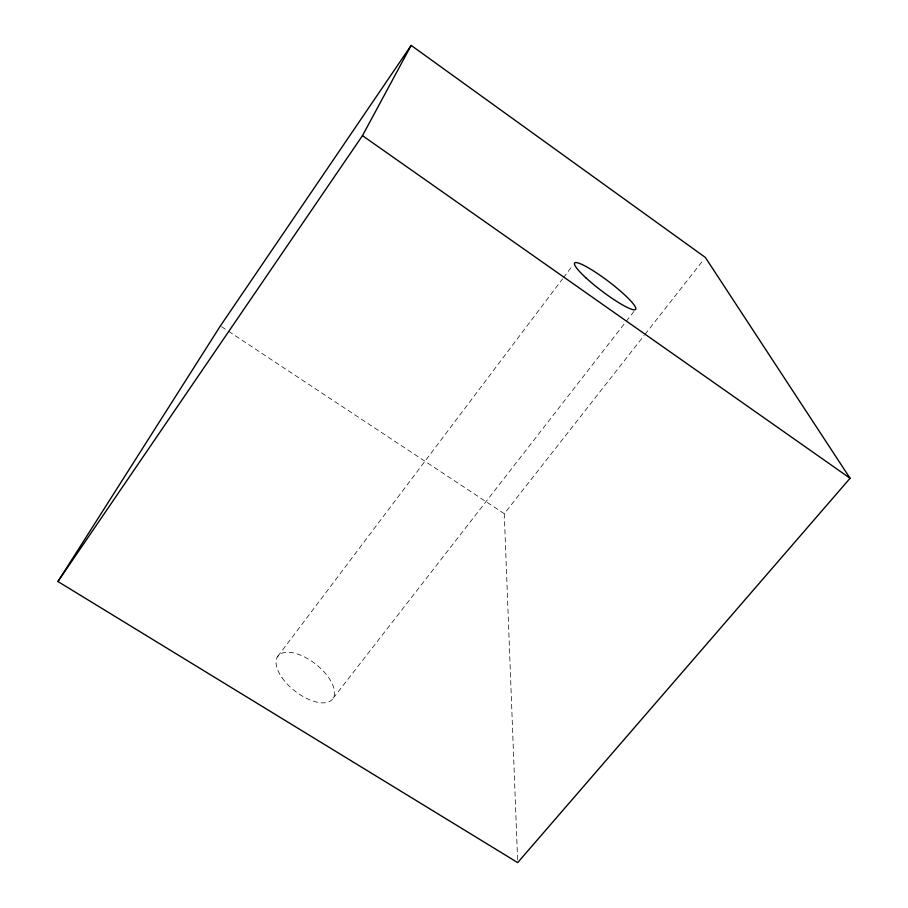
<?xml version="1.0" encoding="UTF-8"?>
<svg xmlns="http://www.w3.org/2000/svg" width="908" height="908" viewBox="0 0 908 908"><rect width="100%" height="100%" fill="white"/><g stroke="black" fill="none" stroke-linecap="round" stroke-linejoin="round"><path stroke-width="0.68" stroke-dasharray="4.54 3.41" d="M277.769 656.359L562.563 278.87M563.414 277.746L572.8 265.318M333.259 698.093L625.408 322.397M626.282 321.284L634.102 311.217M517.594 859.774L504.269 513.712L644.158 335.449M645.032 334.326L703.609 259.677M221.586 326.687L227.499 330.603M228.68 331.386L504.269 513.712M281.991 677.64A34.754 17.002 38.2 0 0 332.271 699.444A34.754 17.002 38.2 0 0 301.604 655.621A34.754 17.002 38.2 0 0 281.991 677.64"/><path stroke-width="1.36" d="M57.93 581.517L362.474 135.644L411.165 45.4L705.357 257.452L850.07 478.266L517.696 862.6L57.93 581.517L220.406 325.904L411.165 45.4M362.474 135.644L850.07 478.266M585.932 277.837A38.352 5.845 37.2 0 0 635.543 309.469A38.352 5.845 37.2 0 0 593.866 271.174A38.352 5.845 37.2 0 0 585.932 277.837"/></g></svg>
